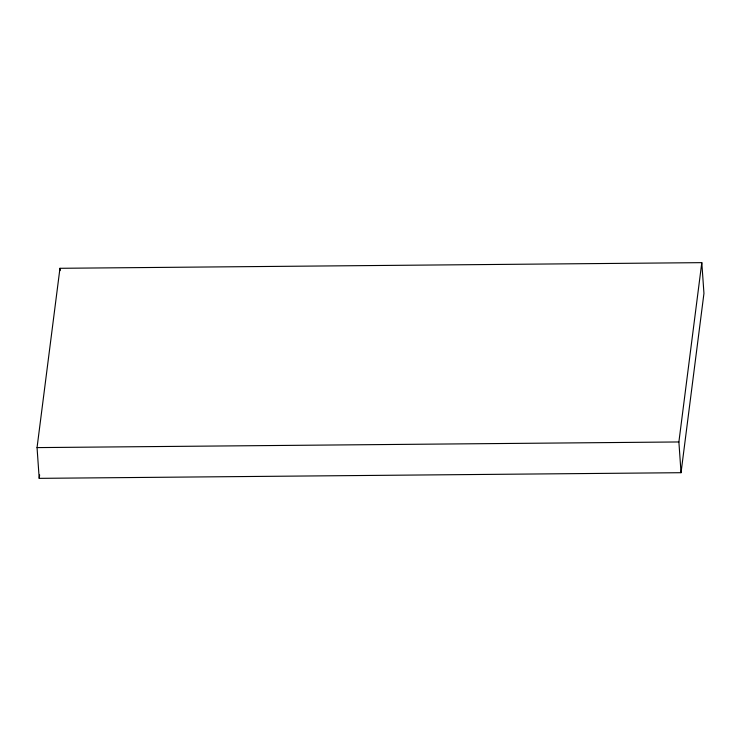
<?xml version="1.0" encoding="UTF-8"?>
<svg xmlns="http://www.w3.org/2000/svg" width="741" height="741" viewBox="0 0 741 741"><rect width="100%" height="100%" fill="white"/><g stroke="black" fill="none" stroke-linecap="round" stroke-linejoin="round"><path stroke-width="1.11" d="M37.05 447.601L59.965 268.298L701.801 262.647L703.95 293.399L681.035 472.702L39.199 478.353L37.05 447.601L678.886 441.96L701.801 262.647M39.199 478.353L39.634 474.925M678.886 441.96L681.035 472.702M59.965 268.298L60.123 270.576"/></g></svg>
